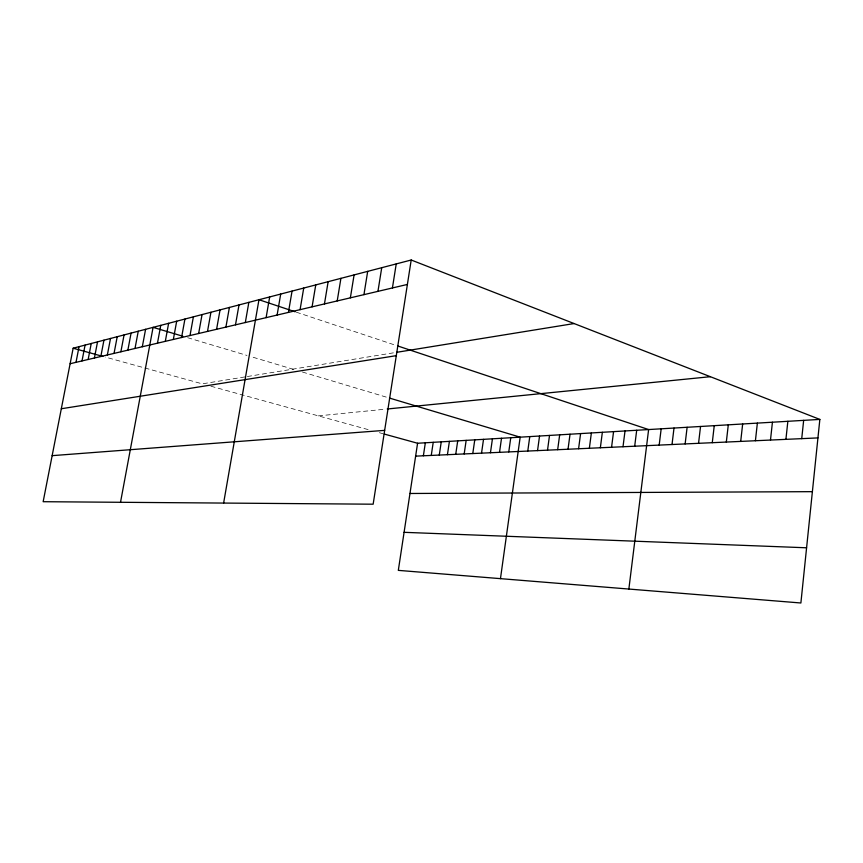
<?xml version="1.0" encoding="UTF-8"?>
<svg xmlns="http://www.w3.org/2000/svg" width="863" height="863" viewBox="0 0 863 863"><rect width="100%" height="100%" fill="white"/><g stroke="black" fill="none" stroke-linecap="round" stroke-linejoin="round"><path stroke-width="0.65" stroke-dasharray="4.32 3.24" d="M244.801 376.937L202.266 383.841L105.297 357.077M247.336 376.527L394.305 352.697M318.371 415.88L386.02 409.116M210.896 386.214L369.483 429.979M379.342 432.697L382.989 433.701M187.67 337.703L246.98 355.437M253.172 357.293L295.222 369.871M302.428 372.029L388.296 397.714M296.333 312.179L396.279 345.48"/><path stroke-width="1.29" d="M819.85 419.407L800.886 602.989L398.318 570.367L417.584 443.248L819.85 419.407L411.198 260.011L73.15 348.21L43.15 501.705L373.15 504.197L411.198 260.011M801.727 438.641L803.658 420.367M785.913 439.353L787.854 421.306M770.486 440.054L772.428 422.223M755.416 440.734L757.369 423.118M740.702 441.403L742.665 423.981M726.322 442.061L728.296 424.833M712.277 442.697L714.251 425.664M698.555 443.312L700.54 426.484M685.136 443.927L687.121 427.282M672.018 444.521L674.003 428.059M659.181 445.103L661.177 428.814M634.693 446.214L636.689 430.27M628.857 589.051L648.62 429.558L397.552 345.901M623.01 446.743L625.017 430.961M611.565 447.261L613.571 431.64M600.357 447.768L602.352 432.298M578.588 448.749L580.594 433.593M589.364 448.264L591.371 432.956M568.027 449.235L570.033 434.218M557.671 449.699L559.677 434.833M537.552 450.615L539.548 436.02M547.52 450.162L549.515 435.437M527.778 451.058L529.774 436.602M508.771 451.921L510.756 437.724M500.464 578.642L520.173 437.174L389.483 398.07M499.526 452.331L501.511 438.275M481.532 453.151L483.517 439.343M490.454 452.741L492.439 438.814M472.784 453.55L474.769 439.86M455.74 454.316L457.714 440.874M464.186 453.938L466.16 440.378M439.278 455.06L441.252 441.845M447.433 454.693L449.407 441.371M423.377 455.783L425.34 442.795M431.263 455.427L433.226 442.32M392.428 287.951L396.225 263.916M377.951 291.36L381.726 267.703M363.938 294.65L367.692 271.36M350.367 297.843L354.089 274.909M337.206 300.939L340.917 278.339M324.456 303.938L328.145 281.672M312.082 306.84L315.75 284.909M300.076 309.666L303.722 288.048M277.109 315.06L280.702 294.056M288.425 312.406L292.05 291.101M266.106 317.649L269.677 296.926M223.625 503.064L258.965 299.731L295.124 311.77M235.491 324.844L238.997 304.941M245.319 322.535L248.846 302.363M225.912 327.099L229.396 307.444M207.498 331.424L210.939 312.255M216.591 329.288L220.054 309.882M190 335.545L193.388 316.84M198.641 333.506L202.05 314.574M173.334 339.461L176.688 321.198M181.564 337.519L184.93 319.04M165.308 341.349L168.63 323.291M120.518 502.288L153.085 327.347L182.837 336.246M157.465 343.183L160.766 325.351M135.006 348.469L138.253 331.219M142.319 346.743L145.588 329.31M120.874 351.791L124.067 334.92M127.864 350.141L131.079 333.096M100.82 356.505L103.948 340.173M107.357 354.963L110.507 338.458M114.045 353.399L117.217 336.71M88.145 359.483L91.241 343.485M94.412 358.005L97.53 341.845M76.009 362.331L79.051 346.667M82.017 360.928L85.081 345.092M70.119 363.722L407.401 284.434M396.71 352.309L574.111 323.549M61.316 408.749L396.3 355.664M387.239 408.997L710.368 376.7M52.147 455.653L384.661 430.367M415.632 456.139L817.941 437.908M409.968 493.485L812.385 491.662M404.078 532.32L806.581 547.789M73.15 348.21L102.859 356.408M384.208 434.046L417.584 443.248"/></g></svg>
